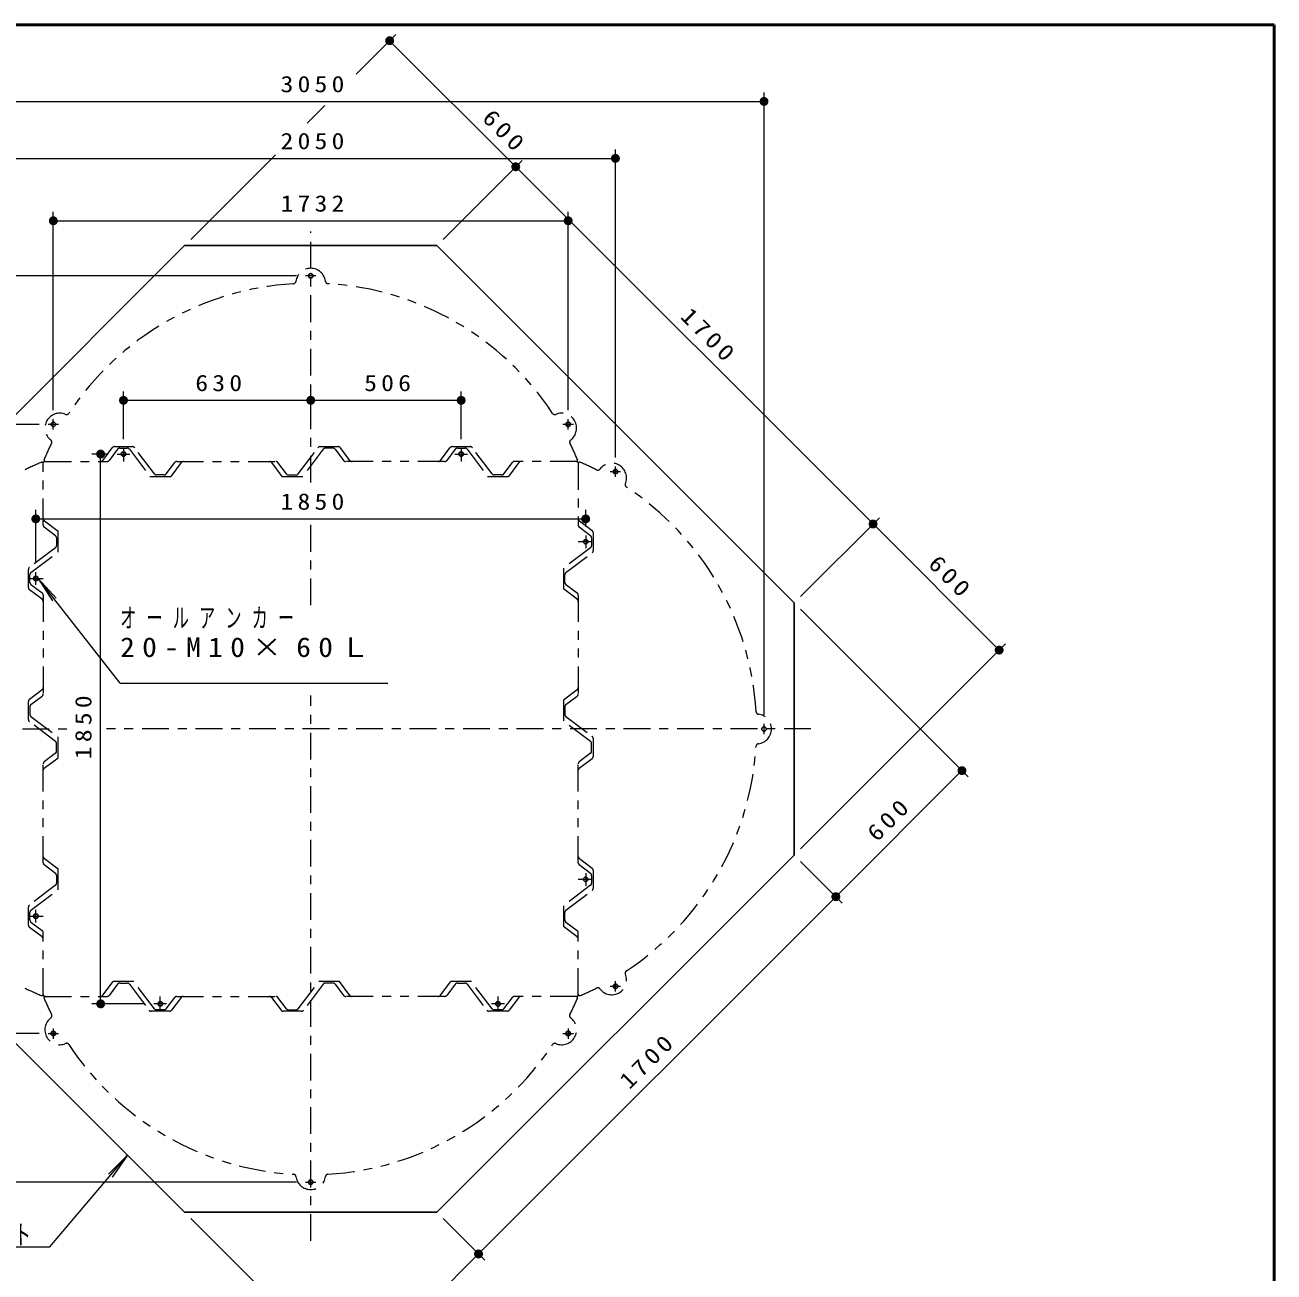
# Model space of a CAD drawing. Units: millimetres on the paper, scale 1:30. Extents: x -785 to -420, y -302 to -40.
# Drawn here: x -560.1 to -420, y -179.9 to -40 of the extents above; entities that cross this region are included whole.
import ezdxf

# ---------------------------------------------------------------- set-up
doc = ezdxf.new("R2010")
doc.units = ezdxf.units.MM
doc.linetypes.add('USER2', pattern=[6, 3, -1, 1, -1])
doc.linetypes.add('USER3', pattern=[8, 3, -1, 1, -1, 1, -1])
doc.layers.add('LY_1', color=7, linetype='Continuous', lineweight=13)
doc.layers.add('LY_2', color=7, linetype='Continuous', lineweight=13)
doc.styles.add('ＭＳ ゴシック', font='')
doc.styles.get('ＭＳ ゴシック').set_extended_font_data('MS Gothic')

# ---------------------------------------------------------------- blocks, each defined once
blk = doc.blocks.new('filled_dot')
at = {"color": 0, "linetype": 'Continuous', "lineweight": -2, "const_width": 1.25}
blk.add_lwpolyline([(-0.625, 0, 1), (0.625, 0, 1)], format="xyb", close=True, dxfattribs=at)

msp = doc.modelspace()

# ---------------------------------------------------------------- linework, layer by layer
at = {"layer": 'LY_1'}
for p, q in [((-522.912, -45.499), (-518.469, -41.056)), ((-519.176, -41.763), (-505.034, -55.905)), ((-477.19, -117.38), (-477.19, -47.576)), ((-578.856, -48.576), (-477.19, -48.576)), ((-528.443, -51.029), (-526.448, -49.034)), ((-541.458, -64.045), (-531.978, -54.565)), ((-493.856, -88.512), (-493.856, -53.963)), ((-562.19, -54.963), (-493.856, -54.963)), ((-513.174, -64.045), (-504.327, -55.198)), ((-513.174, -64.045), (-504.327, -55.198)), ((-505.034, -55.905), (-464.965, -95.974)), ((-556.891, -83.213), (-556.891, -60.963)), ((-499.156, -83.213), (-499.156, -60.963)), ((-556.891, -61.963), (-499.156, -61.963)), ((-529.606, -68.13), (-599.41, -68.13)), ((-549.023, -86.464), (-549.023, -81.101)), ((-528.023, -81.798), (-528.023, -81.101)), ((-528.023, -81.798), (-528.023, -81.101)), ((-511.153, -86.464), (-511.153, -81.101)), ((-549.023, -82.101), (-528.023, -82.101)), ((-528.023, -82.101), (-511.153, -82.101)), ((-558.474, -84.796), (-593.023, -84.796)), ((-550.735, -88.13), (-552.585, -88.13)), ((-551.585, -149.796), (-551.585, -88.13)), ((-558.856, -100.371), (-558.856, -94.401)), ((-497.19, -96.251), (-497.19, -94.401)), ((-558.856, -95.401), (-497.19, -95.401)), ((-473.104, -104.114), (-464.258, -95.267)), ((-473.104, -104.114), (-464.258, -95.267)), ((-464.965, -95.974), (-450.823, -110.117)), ((-558.606, -102.093), (-556.968, -104.607)), ((-558.606, -102.093), (-556.557, -104.284)), ((-549.396, -113.841), (-558.606, -102.093)), ((-473.104, -105.528), (-454.288, -124.345)), ((-473.104, -132.398), (-450.116, -109.409)), ((-549.396, -113.841), (-519.396, -113.841)), ((-454.995, -123.638), (-469.137, -137.78)), ((-473.104, -133.812), (-468.43, -138.487)), ((-473.104, -133.812), (-468.43, -138.487)), ((-469.137, -137.78), (-509.206, -177.849)), ((-546.615, -149.796), (-552.585, -149.796)), ((-558.474, -153.13), (-593.023, -153.13)), ((-557.275, -177.058), (-548.565, -166.775)), ((-548.565, -166.775), (-550.696, -168.887)), ((-548.565, -166.775), (-550.297, -169.225)), ((-529.606, -169.796), (-599.41, -169.796)), ((-541.458, -173.882), (-522.641, -192.699)), ((-513.174, -173.882), (-508.499, -178.556)), ((-513.174, -173.882), (-508.499, -178.556)), ((-575.974, -177.058), (-557.275, -177.058)), ((-509.206, -177.849), (-523.348, -191.991))]:
    msp.add_line(p, q, dxfattribs=at)
at = {"layer": 'LY_1', "linetype": 'USER2'}
for p, q in [((-528.023, -91.321), (-528.023, -63.177)), ((-527.44, -68.13), (-528.606, -68.13)), ((-556.307, -84.796), (-557.474, -84.796)), ((-556.891, -85.38), (-556.891, -84.213)), ((-498.572, -84.796), (-499.739, -84.796)), ((-499.156, -85.38), (-499.156, -84.213)), ((-549.735, -88.13), (-548.3, -88.13)), ((-549.023, -87.464), (-549.023, -88.97)), ((-511.865, -88.13), (-510.431, -88.13)), ((-511.153, -87.464), (-511.153, -88.97)), ((-493.856, -90.679), (-493.856, -89.512)), ((-494.44, -90.096), (-493.273, -90.096)), ((-528.023, -105.086), (-528.023, -96.006)), ((-496.524, -97.963), (-498.03, -97.963)), ((-497.19, -97.251), (-497.19, -98.686)), ((-559.522, -102.093), (-558.016, -102.093)), ((-558.856, -102.805), (-558.856, -101.371)), ((-528.023, -176.386), (-528.023, -115.225)), ((-584.358, -118.963), (-555.373, -118.963)), ((-471.934, -118.963), (-550.946, -118.963)), ((-477.19, -119.546), (-477.19, -118.38)), ((-496.524, -135.833), (-498.03, -135.833)), ((-497.19, -135.121), (-497.19, -136.555)), ((-559.522, -139.963), (-558.016, -139.963)), ((-558.856, -140.675), (-558.856, -139.241)), ((-494.44, -147.831), (-493.273, -147.831)), ((-493.856, -148.414), (-493.856, -147.247)), ((-544.181, -149.796), (-545.615, -149.796)), ((-544.893, -150.462), (-544.893, -148.957)), ((-506.311, -149.796), (-507.746, -149.796)), ((-507.023, -150.462), (-507.023, -148.957)), ((-556.891, -152.546), (-556.891, -153.713)), ((-499.156, -152.546), (-499.156, -153.713)), ((-557.474, -153.13), (-556.307, -153.13)), ((-499.739, -153.13), (-498.572, -153.13)), ((-528.606, -169.796), (-527.44, -169.796))]:
    msp.add_line(p, q, dxfattribs=at)
at = {"layer": 'LY_1', "lineweight": 25}
for p, q in [((-582.235, -104.821), (-542.165, -64.752)), ((-542.165, -64.752), (-513.881, -64.752)), ((-473.812, -104.821), (-513.881, -64.752)), ((-473.812, -104.821), (-473.812, -133.105)), ((-542.165, -173.175), (-582.235, -133.105)), ((-513.881, -173.175), (-473.812, -133.105)), ((-513.881, -173.175), (-542.165, -173.175))]:
    msp.add_line(p, q, dxfattribs=at)
at = {"layer": 'LY_1', "linetype": 'USER3'}
for p, q in [((-551.35, -88.835), (-550.28, -87.416)), ((-549.688, -87.583), (-550.64, -88.844)), ((-550.04, -87.296), (-548.006, -87.296)), ((-549.449, -87.463), (-548.597, -87.463)), ((-548.358, -87.583), (-546.059, -90.63)), ((-545.558, -90.344), (-547.766, -87.416)), ((-529.423, -90.344), (-527.215, -87.416)), ((-526.623, -87.583), (-528.922, -90.63)), ((-526.975, -87.296), (-524.941, -87.296)), ((-525.532, -87.463), (-526.384, -87.463)), ((-525.292, -87.583), (-524.341, -88.844)), ((-523.624, -88.844), (-524.701, -87.416)), ((-513.48, -88.835), (-512.41, -87.416)), ((-511.819, -87.583), (-512.77, -88.844)), ((-512.17, -87.296), (-510.136, -87.296)), ((-511.579, -87.463), (-510.727, -87.463)), ((-510.488, -87.583), (-508.19, -90.63)), ((-507.688, -90.344), (-509.897, -87.416)), ((-558.023, -96.107), (-558.023, -89.13)), ((-557.856, -88.963), (-550.879, -88.963)), ((-544.227, -90.344), (-543.276, -89.083)), ((-542.566, -89.091), (-543.726, -90.63)), ((-543.037, -88.963), (-531.944, -88.963)), ((-532.422, -89.083), (-531.255, -90.63)), ((-530.754, -90.344), (-531.705, -89.083)), ((-513.009, -88.963), (-524.102, -88.963)), ((-506.358, -90.344), (-505.406, -89.083)), ((-504.696, -89.091), (-505.856, -90.63)), ((-498.19, -88.963), (-505.167, -88.963)), ((-498.023, -89.13), (-498.023, -96.107)), ((-546.059, -90.63), (-543.726, -90.63)), ((-544.467, -90.463), (-545.319, -90.463)), ((-531.255, -90.63), (-528.922, -90.63)), ((-530.514, -90.463), (-529.662, -90.463)), ((-508.19, -90.63), (-505.856, -90.63)), ((-506.597, -90.463), (-507.449, -90.463)), ((-556.642, -97.298), (-557.904, -96.347)), ((-557.895, -95.636), (-556.356, -96.796)), ((-496.642, -97.298), (-497.904, -96.347)), ((-497.895, -95.636), (-496.476, -96.706)), ((-556.523, -97.537), (-556.523, -98.389)), ((-556.356, -99.13), (-556.356, -96.796)), ((-496.523, -97.537), (-496.523, -98.389)), ((-496.356, -96.946), (-496.356, -98.98)), ((-556.642, -98.629), (-559.57, -100.837)), ((-559.404, -101.428), (-556.356, -99.13)), ((-496.642, -98.629), (-499.69, -100.927)), ((-499.404, -101.428), (-496.476, -99.22)), ((-559.69, -103.111), (-559.69, -101.076)), ((-559.523, -102.519), (-559.523, -101.667)), ((-499.69, -100.927), (-499.69, -103.26)), ((-499.523, -102.519), (-499.523, -101.667)), ((-558.151, -104.42), (-559.57, -103.35)), ((-559.404, -102.759), (-558.142, -103.71)), ((-498.151, -104.42), (-499.69, -103.26)), ((-499.404, -102.759), (-498.142, -103.71)), ((-558.023, -103.95), (-558.023, -115.042)), ((-498.023, -103.95), (-498.023, -115.042)), ((-558.142, -114.564), (-559.57, -115.641)), ((-498.142, -114.564), (-499.69, -115.731)), ((-559.69, -117.915), (-559.69, -115.881)), ((-559.404, -116.233), (-558.142, -115.281)), ((-499.69, -115.731), (-499.69, -118.065)), ((-499.404, -116.233), (-498.142, -115.281)), ((-559.523, -116.472), (-559.523, -117.324)), ((-559.404, -117.563), (-556.356, -119.862)), ((-499.523, -116.472), (-499.523, -117.324)), ((-499.404, -117.563), (-496.476, -119.772)), ((-556.642, -120.363), (-559.57, -118.155)), ((-496.642, -120.363), (-499.69, -118.065)), ((-556.356, -122.195), (-556.356, -119.862)), ((-496.356, -120.011), (-496.356, -122.045)), ((-556.642, -121.694), (-557.904, -122.645)), ((-556.523, -121.454), (-556.523, -120.602)), ((-496.642, -121.694), (-497.904, -122.645)), ((-496.523, -121.454), (-496.523, -120.602)), ((-558.023, -133.977), (-558.023, -122.884)), ((-557.904, -123.362), (-556.356, -122.195)), ((-498.023, -133.977), (-498.023, -122.884)), ((-497.904, -123.362), (-496.476, -122.285)), ((-556.642, -135.167), (-557.904, -134.216)), ((-557.895, -133.506), (-556.356, -134.666)), ((-496.642, -135.167), (-497.904, -134.216)), ((-497.895, -133.506), (-496.476, -134.576)), ((-556.523, -135.407), (-556.523, -136.259)), ((-556.356, -137), (-556.356, -134.666)), ((-496.523, -135.407), (-496.523, -136.259)), ((-496.356, -134.816), (-496.356, -136.85)), ((-556.642, -136.498), (-559.57, -138.706)), ((-559.404, -139.298), (-556.356, -137)), ((-496.642, -136.498), (-499.69, -138.796)), ((-499.404, -139.298), (-496.476, -137.09)), ((-559.69, -140.98), (-559.69, -138.946)), ((-559.523, -140.389), (-559.523, -139.537)), ((-499.69, -138.796), (-499.69, -141.13)), ((-499.523, -140.389), (-499.523, -139.537)), ((-558.151, -142.29), (-559.57, -141.22)), ((-559.404, -140.629), (-558.142, -141.58)), ((-498.151, -142.29), (-499.69, -141.13)), ((-499.404, -140.629), (-498.142, -141.58)), ((-558.023, -148.796), (-558.023, -141.819)), ((-498.023, -148.796), (-498.023, -141.819)), ((-551.35, -148.835), (-550.19, -147.296)), ((-549.688, -147.583), (-550.64, -148.844)), ((-547.856, -147.296), (-550.19, -147.296)), ((-549.449, -147.463), (-548.597, -147.463)), ((-548.358, -147.583), (-546.149, -150.51)), ((-545.558, -150.344), (-547.856, -147.296)), ((-529.423, -150.344), (-527.125, -147.296)), ((-526.623, -147.583), (-528.831, -150.51)), ((-524.791, -147.296), (-527.125, -147.296)), ((-525.532, -147.463), (-526.384, -147.463)), ((-525.292, -147.583), (-524.341, -148.844)), ((-523.624, -148.844), (-524.791, -147.296)), ((-513.48, -148.835), (-512.32, -147.296)), ((-511.819, -147.583), (-512.77, -148.844)), ((-509.987, -147.296), (-512.32, -147.296)), ((-511.579, -147.463), (-510.727, -147.463)), ((-510.488, -147.583), (-508.28, -150.51)), ((-507.688, -150.344), (-509.987, -147.296)), ((-557.856, -148.963), (-550.879, -148.963)), ((-544.227, -150.344), (-543.276, -149.083)), ((-542.566, -149.091), (-543.636, -150.51)), ((-543.037, -148.963), (-531.944, -148.963)), ((-532.422, -149.083), (-531.345, -150.51)), ((-530.754, -150.344), (-531.705, -149.083)), ((-513.009, -148.963), (-524.102, -148.963)), ((-506.358, -150.344), (-505.406, -149.083)), ((-504.696, -149.091), (-505.766, -150.51)), ((-498.19, -148.963), (-505.167, -148.963)), ((-543.876, -150.63), (-545.91, -150.63)), ((-544.467, -150.463), (-545.319, -150.463)), ((-529.071, -150.63), (-531.105, -150.63)), ((-530.514, -150.463), (-529.662, -150.463)), ((-506.006, -150.63), (-508.04, -150.63)), ((-506.597, -150.463), (-507.449, -150.463))]:
    msp.add_line(p, q, dxfattribs=at)
at = {"layer": 'LY_1', "lineweight": 25}
for centre in [(-528.023, -68.13), (-556.891, -84.796), (-499.156, -84.796), (-549.023, -88.13), (-511.153, -88.13), (-493.856, -90.096), (-497.19, -97.963), (-558.856, -102.093), (-477.19, -118.963), (-497.19, -135.833), (-558.856, -139.963), (-493.856, -147.831), (-544.893, -149.796), (-507.023, -149.796), (-556.891, -153.13), (-499.156, -153.13), (-528.023, -169.796)]:
    msp.add_circle(centre, 0.25, dxfattribs=at)
at = {"layer": 'LY_1', "linetype": 'USER3'}
for centre, radius, start, end in [((-528.023, -68.963), 1.667, 7.0647, 172.9353), ((-528.023, -101.463), 32.5, 93.41135, 146.58865), ((-529.975, -68.721), 0.3, 273.41135, 352.9353), ((-526.071, -68.721), 0.3, 187.0647, 266.58865), ((-528.023, -101.463), 32.5, 33.41135, 86.58865), ((-556.169, -85.213), 1.667, 67.0647, 232.9353), ((-555.402, -83.402), 0.3, 247.0647, 326.58865), ((-500.644, -83.402), 0.3, 213.41135, 292.9353), ((-499.877, -85.213), 1.667, 307.0647, 112.9353), ((-557.354, -86.782), 0.3, 333.41135, 52.9353), ((-498.692, -86.782), 0.3, 127.0647, 206.58865), ((-528.023, -101.463), 32.5, 153.41135, 156.93641), ((-550.04, -87.596), 0.3, 90, 142.97793), ((-549.449, -87.763), 0.3, 90, 142.97793), ((-548.597, -87.763), 0.3, 37.02207, 90), ((-548.006, -87.596), 0.3, 37.02207, 90), ((-526.975, -87.596), 0.3, 90, 142.97793), ((-526.384, -87.763), 0.3, 90, 142.97793), ((-525.532, -87.763), 0.3, 37.02207, 90), ((-524.941, -87.596), 0.3, 37.02207, 90), ((-512.17, -87.596), 0.3, 90, 142.97793), ((-511.579, -87.763), 0.3, 90, 142.97793), ((-510.727, -87.763), 0.3, 37.02207, 90), ((-510.136, -87.596), 0.3, 37.02207, 90), ((-528.023, -101.463), 32.5, 23.06359, 26.58865), ((-545.523, -118.963), 32.5, 113.06359, 116.58865), ((-558.19, -89.214), 0.167, 0, 113.06359), ((-557.856, -89.13), 0.167, 90, 180), ((-557.772, -88.796), 0.167, 156.93641, 270), ((-551.596, -88.663), 0.3, 270, 325.00798), ((-550.879, -88.663), 0.3, 270, 322.97793), ((-543.037, -89.263), 0.3, 90, 142.97793), ((-542.32, -89.263), 0.3, 90, 145.00798), ((-532.661, -89.263), 0.3, 37.02207, 90), ((-531.944, -89.263), 0.3, 37.02207, 90), ((-524.102, -88.663), 0.3, 217.02207, 270), ((-523.385, -88.663), 0.3, 217.02207, 270), ((-513.726, -88.663), 0.3, 270, 325.00798), ((-513.009, -88.663), 0.3, 270, 322.97793), ((-505.167, -89.263), 0.3, 90, 142.97793), ((-504.45, -89.263), 0.3, 90, 145.00798), ((-498.274, -88.796), 0.167, 270, 23.06359), ((-498.19, -89.13), 0.167, 0, 90), ((-497.856, -89.214), 0.167, 66.93641, 180), ((-510.523, -118.963), 32.5, 63.41135, 66.93641), ((-494.273, -90.817), 1.667, 337.0647, 142.9353), ((-545.319, -90.163), 0.3, 217.02207, 270), ((-544.467, -90.163), 0.3, 270, 322.97793), ((-530.514, -90.163), 0.3, 217.02207, 270), ((-529.662, -90.163), 0.3, 270, 322.97793), ((-507.449, -90.163), 0.3, 217.02207, 270), ((-506.597, -90.163), 0.3, 270, 322.97793), ((-495.842, -89.632), 0.3, 243.41135, 322.9353), ((-492.462, -91.584), 0.3, 157.0647, 236.58865), ((-510.523, -118.963), 32.5, 3.41135, 56.58865), ((-557.723, -95.39), 0.3, 180, 235.00798), ((-557.723, -96.107), 0.3, 180, 232.97793), ((-497.723, -95.39), 0.3, 180, 235.00798), ((-497.723, -96.107), 0.3, 180, 232.97793), ((-556.823, -97.537), 0.3, 0, 52.97793), ((-496.823, -97.537), 0.3, 0, 52.97793), ((-496.656, -96.946), 0.3, 0, 52.97793), ((-556.823, -98.389), 0.3, 307.02207, 0), ((-496.823, -98.389), 0.3, 307.02207, 0), ((-496.656, -98.98), 0.3, 307.02207, 0), ((-559.39, -101.076), 0.3, 127.02207, 180), ((-559.223, -101.667), 0.3, 127.02207, 180), ((-499.223, -101.667), 0.3, 127.02207, 180), ((-559.39, -103.111), 0.3, 180, 232.97793), ((-559.223, -102.519), 0.3, 180, 232.97793), ((-499.223, -102.519), 0.3, 180, 232.97793), ((-558.323, -104.666), 0.3, 0, 55.00798), ((-558.323, -103.95), 0.3, 0, 52.97793), ((-498.323, -104.666), 0.3, 0, 55.00798), ((-498.323, -103.95), 0.3, 0, 52.97793), ((-558.323, -114.325), 0.3, 307.02207, 0), ((-498.323, -114.325), 0.3, 307.02207, 0), ((-559.39, -115.881), 0.3, 127.02207, 180), ((-559.223, -116.472), 0.3, 127.02207, 180), ((-558.323, -115.042), 0.3, 307.02207, 0), ((-499.223, -116.472), 0.3, 127.02207, 180), ((-498.323, -115.042), 0.3, 307.02207, 0), ((-559.223, -117.324), 0.3, 180, 232.97793), ((-499.223, -117.324), 0.3, 180, 232.97793), ((-477.781, -117.011), 0.3, 183.41135, 262.9353), ((-478.023, -118.963), 1.667, 277.0647, 82.9353), ((-559.39, -117.915), 0.3, 180, 232.97793), ((-556.823, -120.602), 0.3, 0, 52.97793), ((-496.823, -120.602), 0.3, 0, 52.97793), ((-496.656, -120.011), 0.3, 0, 52.97793), ((-556.823, -121.454), 0.3, 307.02207, 0), ((-496.823, -121.454), 0.3, 307.02207, 0), ((-510.523, -118.963), 32.5, 303.41135, 356.58865), ((-477.781, -120.915), 0.3, 97.0647, 176.58865), ((-557.723, -122.884), 0.3, 127.02207, 180), ((-497.723, -122.884), 0.3, 127.02207, 180), ((-496.656, -122.045), 0.3, 307.02207, 0), ((-557.723, -123.601), 0.3, 127.02207, 180), ((-497.723, -123.601), 0.3, 127.02207, 180), ((-557.723, -133.26), 0.3, 180, 235.00798), ((-557.723, -133.977), 0.3, 180, 232.97793), ((-497.723, -133.26), 0.3, 180, 235.00798), ((-497.723, -133.977), 0.3, 180, 232.97793), ((-556.823, -135.407), 0.3, 0, 52.97793), ((-496.823, -135.407), 0.3, 0, 52.97793), ((-496.656, -134.816), 0.3, 0, 52.97793), ((-556.823, -136.259), 0.3, 307.02207, 0), ((-496.823, -136.259), 0.3, 307.02207, 0), ((-496.656, -136.85), 0.3, 307.02207, 0), ((-559.39, -138.946), 0.3, 127.02207, 180), ((-559.223, -139.537), 0.3, 127.02207, 180), ((-499.223, -139.537), 0.3, 127.02207, 180), ((-559.39, -140.98), 0.3, 180, 232.97793), ((-559.223, -140.389), 0.3, 180, 232.97793), ((-499.223, -140.389), 0.3, 180, 232.97793), ((-558.323, -142.536), 0.3, 0, 55.00798), ((-558.323, -141.819), 0.3, 0, 52.97793), ((-498.323, -142.536), 0.3, 0, 55.00798), ((-498.323, -141.819), 0.3, 0, 52.97793), ((-494.273, -147.109), 1.667, 217.0647, 22.9353), ((-492.462, -146.343), 0.3, 123.41135, 202.9353), ((-545.523, -118.963), 32.5, 243.41135, 246.93641), ((-549.449, -147.763), 0.3, 90, 142.97793), ((-548.597, -147.763), 0.3, 37.02207, 90), ((-526.384, -147.763), 0.3, 90, 142.97793), ((-525.532, -147.763), 0.3, 37.02207, 90), ((-511.579, -147.763), 0.3, 90, 142.97793), ((-510.727, -147.763), 0.3, 37.02207, 90), ((-510.523, -118.963), 32.5, 293.06359, 296.58865), ((-495.842, -148.294), 0.3, 37.0647, 116.58865), ((-558.19, -148.712), 0.167, 246.93641, 0), ((-557.856, -148.796), 0.167, 180, 270), ((-557.772, -149.13), 0.167, 90, 203.06359), ((-528.023, -136.463), 32.5, 203.06359, 206.58865), ((-551.596, -148.663), 0.3, 270, 325.00798), ((-550.879, -148.663), 0.3, 270, 322.97793), ((-543.037, -149.263), 0.3, 90, 142.97793), ((-542.32, -149.263), 0.3, 90, 145.00798), ((-532.661, -149.263), 0.3, 37.02207, 90), ((-531.944, -149.263), 0.3, 37.02207, 90), ((-524.102, -148.663), 0.3, 217.02207, 270), ((-523.385, -148.663), 0.3, 217.02207, 270), ((-513.726, -148.663), 0.3, 270, 325.00798), ((-513.009, -148.663), 0.3, 270, 322.97793), ((-505.167, -149.263), 0.3, 90, 142.97793), ((-504.45, -149.263), 0.3, 90, 145.00798), ((-528.023, -136.463), 32.5, 333.41135, 336.93641), ((-498.274, -149.13), 0.167, 336.93641, 90), ((-498.19, -148.796), 0.167, 270, 0), ((-497.856, -148.712), 0.167, 180, 293.06359), ((-557.354, -151.144), 0.3, 307.0647, 26.58865), ((-545.91, -150.33), 0.3, 217.02207, 270), ((-545.319, -150.163), 0.3, 217.02207, 270), ((-544.467, -150.163), 0.3, 270, 322.97793), ((-543.876, -150.33), 0.3, 270, 322.97793), ((-531.105, -150.33), 0.3, 217.02207, 270), ((-530.514, -150.163), 0.3, 217.02207, 270), ((-529.662, -150.163), 0.3, 270, 322.97793), ((-529.071, -150.33), 0.3, 270, 322.97793), ((-508.04, -150.33), 0.3, 217.02207, 270), ((-507.449, -150.163), 0.3, 217.02207, 270), ((-506.597, -150.163), 0.3, 270, 322.97793), ((-506.006, -150.33), 0.3, 270, 322.97793), ((-498.692, -151.144), 0.3, 153.41135, 232.9353), ((-556.169, -152.713), 1.667, 127.0647, 292.9353), ((-499.877, -152.713), 1.667, 247.0647, 52.9353), ((-555.402, -154.524), 0.3, 33.41135, 112.9353), ((-528.023, -136.463), 32.5, 213.41135, 266.58865), ((-528.023, -136.463), 32.5, 273.41135, 326.58865), ((-500.644, -154.524), 0.3, 67.0647, 146.58865), ((-529.975, -169.205), 0.3, 7.0647, 86.58865), ((-528.023, -168.963), 1.667, 187.0647, 352.9353), ((-526.071, -169.205), 0.3, 93.41135, 172.9353)]:
    msp.add_arc(centre, radius, start, end, dxfattribs=at)
at = {"layer": 'LY_2', "lineweight": 50}
for p, q in [((-420, -40), (-785, -40)), ((-420, -297), (-420, -40))]:
    msp.add_line(p, q, dxfattribs=at)

# ---------------------------------------------------------------- block references
at = {"layer": 'LY_1', "xscale": 0.4, "yscale": 0.4}
for p, rotation in [((-519.176, -41.763), 315), ((-477.19, -48.576), 180), ((-493.856, -54.963), 180), ((-505.034, -55.905), 135), ((-505.034, -55.905), 315), ((-499.156, -61.963), 180), ((-528.023, -82.101), 180), ((-511.153, -82.101), 180), ((-551.585, -88.13), 270), ((-497.19, -95.401), 180), ((-464.965, -95.974), 315), ((-464.965, -95.974), 135), ((-450.823, -110.117), 135), ((-454.995, -123.638), 225), ((-469.137, -137.78), 45), ((-469.137, -137.78), 225), ((-551.585, -149.796), 90), ((-509.206, -177.849), 225), ((-509.206, -177.849), 45)]:
    msp.add_blockref('filled_dot', p, dxfattribs=dict(at, rotation=rotation))
for p in [(-556.891, -61.963), (-549.023, -82.101), (-528.023, -82.101), (-558.856, -95.401)]:
    msp.add_blockref('filled_dot', p, dxfattribs=at)

# ---------------------------------------------------------------- texts
at = {"layer": 'LY_1', "style": 'ＭＳ ゴシック'}
for s, insert, char_height, attachment_point in [('\\T1.33;\\W1.15;3050', (-527.595, -47.576), 1.833, 8), ('\\T1.33;\\W1.15;2050', (-527.595, -53.963), 1.833, 8), ('\\T1.33;\\W1.15;1732', (-527.595, -60.963), 1.833, 8), ('\\T1.33;\\W1.15;630', (-538.108, -81.101), 1.833, 8), ('\\T1.33;\\W1.15;506', (-519.173, -81.101), 1.833, 8), ('\\T1.33;\\W1.15;1850', (-527.6, -94.401), 1.833, 8), ('\\T1.64;\\W0.6;オールアンカー', (-549.396, -105.391), 2.199, 1), ('\\T1.5;\\W1.1;20-M10×60Ｌ', (-549.396, -108.691), 2.199, 1), ('\\T1.64;\\W0.6;コンクリート', (-575.974, -176.908), 2.199, 7)]:
    msp.add_mtext(s, dxfattribs=dict(at, insert=insert, char_height=char_height, attachment_point=attachment_point))
at = {"layer": 'LY_1', "char_height": 1.833, "attachment_point": 8, "style": 'ＭＳ ゴシック'}
for s, insert, rotation in [('\\T1.33;\\W1.15;600', (-506.903, -52.622), 315), ('\\T1.33;\\W1.15;1700', (-483.995, -75.53), 315), ('\\T1.33;\\W1.15;600', (-456.892, -102.633), 315), ('\\T1.33;\\W1.15;1850', (-552.585, -118.54), 90), ('\\T1.33;\\W1.15;600', (-462.478, -129.707), 45), ('\\T1.33;\\W1.15;1700', (-489.581, -156.81), 45)]:
    msp.add_mtext(s, dxfattribs=dict(at, insert=insert, rotation=rotation))

doc.saveas('drawing.dxf')
